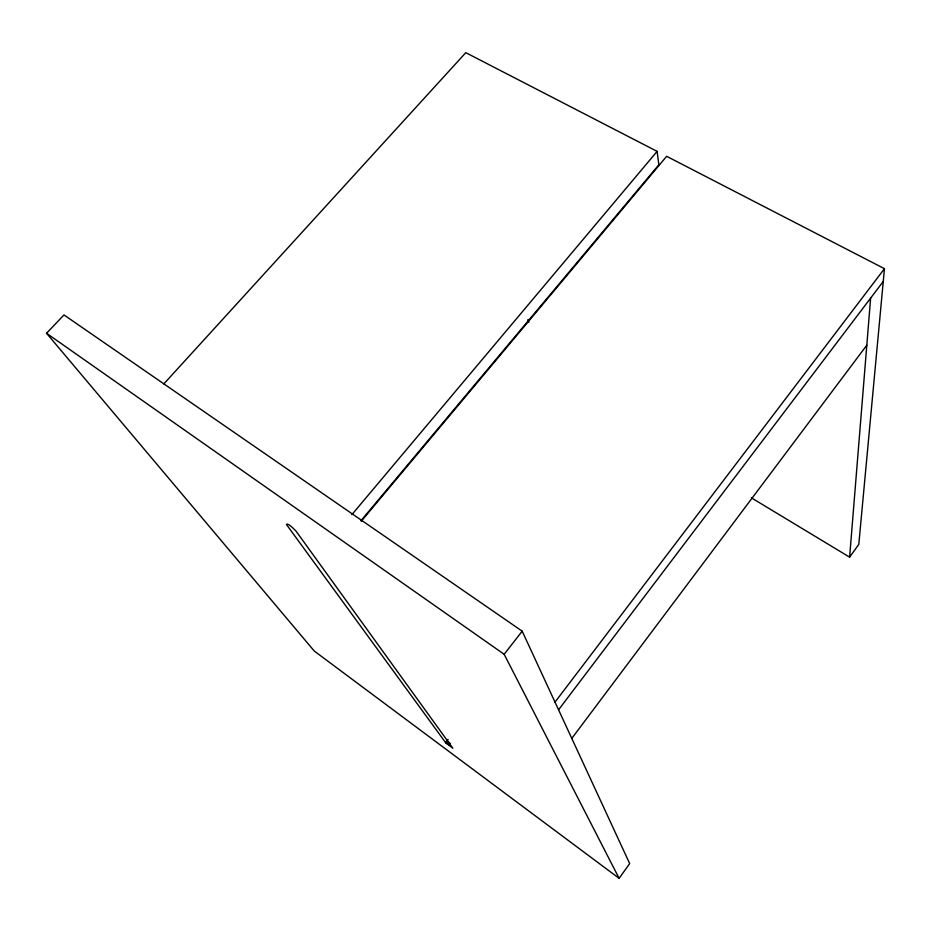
<?xml version="1.0" encoding="UTF-8"?>
<svg xmlns="http://www.w3.org/2000/svg" width="931" height="931" viewBox="0 0 931 931"><rect width="100%" height="100%" fill="white"/><g stroke="black" fill="none" stroke-linecap="round" stroke-linejoin="round"><path stroke-width="1.4" d="M751.34 497.806L849.619 557.157L870.625 298.118M361.251 521.232L666.643 156.303L884.45 268.687L858.789 544.379L849.619 557.157M619.115 878.329L629.682 863.596L522.186 631.171L63.983 314.934L46.55 333.263L314.247 651.013L619.115 878.329L504.16 654.284L46.55 333.263M571.785 738.423L866.796 345.226M558.553 709.818L883.263 281.441M555.004 702.125L884.45 268.687M445.588 742.624L286.399 524.421C287.481 522.326 294.289 529.215 296.244 531.415L452.803 748.21L445.588 742.624L448.102 739.389M446.217 743.322L447.892 741.169M447.299 744.311L448.963 742.158M448.661 745.452L450.325 743.299M504.16 654.284L522.186 631.171M361.1 520.51L658.845 164.787L657.111 151.381L465.803 52.671L163.809 383.933M351.883 514.622L657.111 151.381M527.935 319.508L528.761 322.277"/></g></svg>
